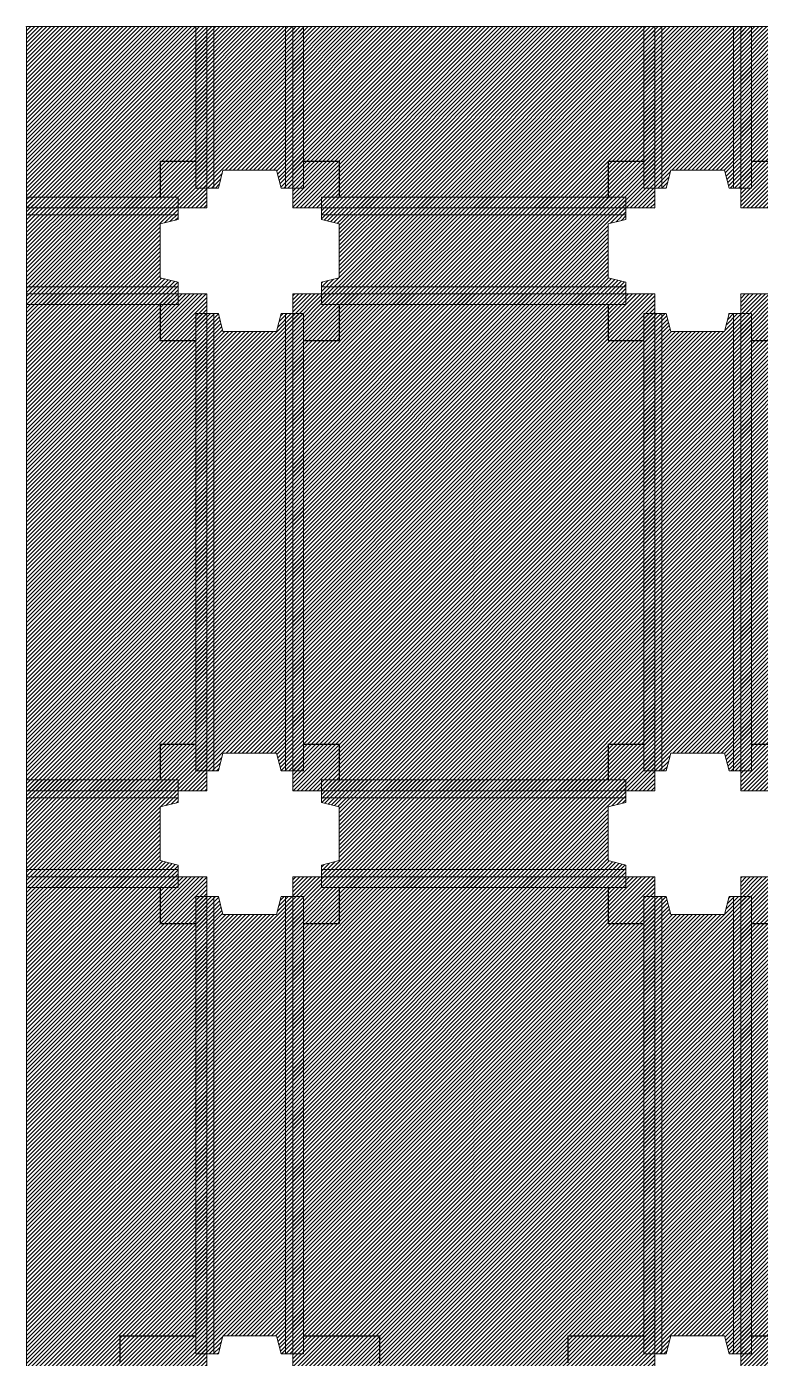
# Model space of a CAD drawing. Extents: x -2348 to 13861, y -546 to 4499.
# Drawn here: x 3761 to 4580, y 2999 to 4484 of the extents above; entities that cross this region are included whole.
import ezdxf

# ---------------------------------------------------------------- set-up
doc = ezdxf.new("R2010")
doc.units = 0
doc.header["$LTSCALE"] = 3
doc.linetypes.add('DASHED', pattern=[19.05, 12.7, -6.35])
for name, color, linetype in [('預鑄梁', 7, 'CONTINUOUS'), ('預鑄梁_HATCH', 253, 'CONTINUOUS'), ('預鑄梁_外緣', 7, 'DASHED'), ('預鑄版', 7, 'CONTINUOUS'), ('預鑄版_HATCH', 253, 'CONTINUOUS')]:
    doc.layers.add(name, color=color, linetype=linetype)

msp = doc.modelspace()

# ---------------------------------------------------------------- hatches: boundary and pattern name
at = {"layer": '預鑄梁_HATCH', "linetype": 'Continuous'}
h = msp.add_hatch(dxfattribs=at)
h.set_pattern_fill('ANSI31', color=256, style=0)
h.paths.add_polyline_path([(3949.817, 4303.783), (3961.817, 4303.783), (3969.817, 4303.783), (3974.817, 4303.783), (3979.817, 4323.783), (4039.817, 4323.783), (4044.817, 4303.783), (4049.817, 4303.783), (4057.817, 4303.783), (4069.817, 4303.783), (4069.817, 4303.783), (4069.817, 4483.783), (4069.817, 4483.783), (3949.817, 4483.783), (3949.817, 4483.783)], flags=17)
h = msp.add_hatch(dxfattribs=at)
h.set_pattern_fill('ANSI31', color=256, style=0)
h.paths.add_polyline_path([(4449.817, 4303.783), (4461.817, 4303.783), (4469.817, 4303.783), (4474.817, 4303.783), (4479.817, 4323.783), (4539.817, 4323.783), (4544.817, 4303.783), (4549.817, 4303.783), (4557.817, 4303.783), (4569.817, 4303.783), (4569.817, 4303.783), (4569.817, 4483.783), (4569.817, 4483.783), (4449.817, 4483.783), (4449.817, 4483.783)], flags=17)
h = msp.add_hatch(dxfattribs=at)
h.set_pattern_fill('ANSI31', color=256, style=0)
h.paths.add_polyline_path([(3760.817, 4173.783), (3929.817, 4173.783), (3929.817, 4173.783), (3929.817, 4185.783), (3929.817, 4193.783), (3929.817, 4198.783), (3909.817, 4203.783), (3909.817, 4263.783), (3929.817, 4268.783), (3929.817, 4273.783), (3929.817, 4281.783), (3929.817, 4293.783), (3929.817, 4293.783), (3760.817, 4293.783), (3760.817, 4293.783)], flags=17)
h = msp.add_hatch(dxfattribs=at)
h.set_pattern_fill('ANSI31', color=256, style=0)
h.paths.add_polyline_path([(4089.817, 4173.783), (4429.817, 4173.783), (4429.817, 4173.783), (4429.817, 4185.783), (4429.817, 4193.783), (4429.817, 4198.783), (4409.817, 4203.783), (4409.817, 4263.783), (4429.817, 4268.783), (4429.817, 4273.783), (4429.817, 4281.783), (4429.817, 4293.783), (4429.817, 4293.783), (4089.817, 4293.783), (4089.817, 4293.783), (4089.817, 4281.783), (4089.817, 4273.783), (4089.817, 4268.783), (4109.817, 4263.783), (4109.817, 4203.783), (4089.817, 4198.783), (4089.817, 4193.783), (4089.817, 4185.783)], flags=17)
h = msp.add_hatch(dxfattribs=at)
h.set_pattern_fill('ANSI31', color=256, style=0)
h.paths.add_polyline_path([(3949.817, 3653.783), (3961.817, 3653.783), (3969.817, 3653.783), (3974.817, 3653.783), (3979.817, 3673.783), (4039.817, 3673.783), (4044.817, 3653.783), (4049.817, 3653.783), (4057.817, 3653.783), (4069.817, 3653.783), (4069.817, 3653.783), (4069.817, 4163.783), (4069.817, 4163.783), (4057.817, 4163.783), (4049.817, 4163.783), (4044.817, 4163.783), (4039.817, 4143.783), (3979.817, 4143.783), (3974.817, 4163.783), (3969.817, 4163.783), (3961.817, 4163.783), (3949.817, 4163.783), (3949.817, 4163.783)], flags=17)
h = msp.add_hatch(dxfattribs=at)
h.set_pattern_fill('ANSI31', color=256, style=0)
h.paths.add_polyline_path([(4449.817, 3653.783), (4461.817, 3653.783), (4469.817, 3653.783), (4474.817, 3653.783), (4479.817, 3673.783), (4539.817, 3673.783), (4544.817, 3653.783), (4549.817, 3653.783), (4557.817, 3653.783), (4569.817, 3653.783), (4569.817, 3653.783), (4569.817, 4163.783), (4569.817, 4163.783), (4557.817, 4163.783), (4549.817, 4163.783), (4544.817, 4163.783), (4539.817, 4143.783), (4479.817, 4143.783), (4474.817, 4163.783), (4469.817, 4163.783), (4461.817, 4163.783), (4449.817, 4163.783), (4449.817, 4163.783)], flags=17)
h = msp.add_hatch(dxfattribs=at)
h.set_pattern_fill('ANSI31', color=256, style=0)
h.paths.add_polyline_path([(3760.817, 3523.783), (3929.817, 3523.783), (3929.817, 3523.783), (3929.817, 3535.783), (3929.817, 3543.783), (3929.817, 3548.783), (3909.817, 3553.783), (3909.817, 3613.783), (3929.817, 3618.783), (3929.817, 3623.783), (3929.817, 3631.783), (3929.817, 3643.783), (3929.817, 3643.783), (3760.817, 3643.783), (3760.817, 3643.783)], flags=17)
h = msp.add_hatch(dxfattribs=at)
h.set_pattern_fill('ANSI31', color=256, style=0)
h.paths.add_polyline_path([(4089.817, 3523.783), (4429.817, 3523.783), (4429.817, 3523.783), (4429.817, 3535.783), (4429.817, 3543.783), (4429.817, 3548.783), (4409.817, 3553.783), (4409.817, 3613.783), (4429.817, 3618.783), (4429.817, 3623.783), (4429.817, 3631.783), (4429.817, 3643.783), (4429.817, 3643.783), (4089.817, 3643.783), (4089.817, 3643.783), (4089.817, 3631.783), (4089.817, 3623.783), (4089.817, 3618.783), (4109.817, 3613.783), (4109.817, 3553.783), (4089.817, 3548.783), (4089.817, 3543.783), (4089.817, 3535.783)], flags=17)
h = msp.add_hatch(dxfattribs=at)
h.set_pattern_fill('ANSI31', color=256, style=0)
h.paths.add_polyline_path([(3949.817, 3003.783), (3961.817, 3003.783), (3969.817, 3003.783), (3974.817, 3003.783), (3979.817, 3023.783), (4039.817, 3023.783), (4044.817, 3003.783), (4049.817, 3003.783), (4057.817, 3003.783), (4069.817, 3003.783), (4069.817, 3003.783), (4069.817, 3513.783), (4069.817, 3513.783), (4057.817, 3513.783), (4049.817, 3513.783), (4044.817, 3513.783), (4039.817, 3493.783), (3979.817, 3493.783), (3974.817, 3513.783), (3969.817, 3513.783), (3961.817, 3513.783), (3949.817, 3513.783), (3949.817, 3513.783)], flags=17)
h = msp.add_hatch(dxfattribs=at)
h.set_pattern_fill('ANSI31', color=256, style=0)
h.paths.add_polyline_path([(4449.817, 3003.783), (4461.817, 3003.783), (4469.817, 3003.783), (4474.817, 3003.783), (4479.817, 3023.783), (4539.817, 3023.783), (4544.817, 3003.783), (4549.817, 3003.783), (4557.817, 3003.783), (4569.817, 3003.783), (4569.817, 3003.783), (4569.817, 3513.783), (4569.817, 3513.783), (4557.817, 3513.783), (4549.817, 3513.783), (4544.817, 3513.783), (4539.817, 3493.783), (4479.817, 3493.783), (4474.817, 3513.783), (4469.817, 3513.783), (4461.817, 3513.783), (4449.817, 3513.783), (4449.817, 3513.783)], flags=17)
at = {"layer": '預鑄版_HATCH', "linetype": 'Continuous'}
h = msp.add_hatch(dxfattribs=at)
h.set_pattern_fill('ANSI31', color=256, style=0)
h.paths.add_polyline_path([(3760.817, 4281.783), (3961.817, 4281.783), (3961.817, 4483.783), (3760.817, 4483.783)], flags=17)
h = msp.add_hatch(dxfattribs=at)
h.set_pattern_fill('ANSI31', color=256, style=0)
h.paths.add_polyline_path([(4057.817, 4281.783), (4461.817, 4281.783), (4461.817, 4483.783), (4057.817, 4483.783)], flags=17)
h = msp.add_hatch(dxfattribs=at)
h.set_pattern_fill('ANSI31', color=256, style=0)
h.paths.add_polyline_path([(4557.817, 4281.783), (4961.817, 4281.783), (4961.817, 4483.783), (4557.817, 4483.783)], flags=17)
h = msp.add_hatch(dxfattribs=at)
h.set_pattern_fill('ANSI31', color=256, style=0)
h.paths.add_polyline_path([(3760.817, 3631.783), (3961.817, 3631.783), (3961.817, 4185.783), (3760.817, 4185.783)], flags=17)
h = msp.add_hatch(dxfattribs=at)
h.set_pattern_fill('ANSI31', color=256, style=0)
h.paths.add_polyline_path([(4057.817, 3631.783), (4461.817, 3631.783), (4461.817, 4185.783), (4057.817, 4185.783)], flags=17)
h = msp.add_hatch(dxfattribs=at)
h.set_pattern_fill('ANSI31', color=256, style=0)
h.paths.add_polyline_path([(4557.817, 3631.783), (4961.817, 3631.783), (4961.817, 4185.783), (4557.817, 4185.783)], flags=17)
h = msp.add_hatch(dxfattribs=at)
h.set_pattern_fill('ANSI31', color=256, style=0)
h.paths.add_polyline_path([(3760.817, 2981.783), (3961.817, 2981.783), (3961.817, 3535.783), (3760.817, 3535.783)], flags=17)
h = msp.add_hatch(dxfattribs=at)
h.set_pattern_fill('ANSI31', color=256, style=0)
h.paths.add_polyline_path([(4057.817, 2981.783), (4461.817, 2981.783), (4461.817, 3535.783), (4057.817, 3535.783)], flags=17)
h = msp.add_hatch(dxfattribs=at)
h.set_pattern_fill('ANSI31', color=256, style=0)
h.paths.add_polyline_path([(4557.817, 2981.783), (4961.817, 2981.783), (4961.817, 3535.783), (4557.817, 3535.783)], flags=17)

# ---------------------------------------------------------------- linework, layer by layer
at = {"layer": '預鑄梁', "lineweight": 5}
for p, q in [((3961.817, 4483.783, 135), (3949.817, 4483.783, 135)), ((3949.817, 4483.783, 135), (3949.817, 4323.783, 135)), ((3969.817, 4483.783, 119), (3961.817, 4483.783, 135)), ((3961.817, 4483.783, 135), (3961.817, 4323.783, 135)), ((3961.817, 4323.783, 135), (3961.817, 4483.783, 135)), ((3969.817, 4323.783, 119), (3969.817, 4483.783, 119)), ((4049.817, 4483.783, 119), (3969.817, 4483.783, 119)), ((3969.817, 4483.783, 119), (3969.817, 4323.783, 119)), ((4057.817, 4483.783, 135), (4049.817, 4483.783, 119)), ((4049.817, 4483.783, 119), (4049.817, 4323.783, 119)), ((4049.817, 4323.783, 119), (4049.817, 4483.783, 119)), ((4069.817, 4483.783, 135), (4057.817, 4483.783, 135)), ((4057.817, 4483.783, 135), (4057.817, 4323.783, 135)), ((4057.817, 4323.783, 135), (4057.817, 4483.783, 135)), ((4069.817, 4323.783, 135), (4069.817, 4483.783, 135)), ((4461.817, 4483.783, 135), (4449.817, 4483.783, 135)), ((4449.817, 4483.783, 135), (4449.817, 4323.783, 135)), ((4469.817, 4483.783, 119), (4461.817, 4483.783, 135)), ((4461.817, 4483.783, 135), (4461.817, 4323.783, 135)), ((4461.817, 4323.783, 135), (4461.817, 4483.783, 135)), ((4469.817, 4323.783, 119), (4469.817, 4483.783, 119)), ((4549.817, 4483.783, 119), (4469.817, 4483.783, 119)), ((4469.817, 4483.783, 119), (4469.817, 4323.783, 119)), ((4557.817, 4483.783, 135), (4549.817, 4483.783, 119)), ((4549.817, 4483.783, 119), (4549.817, 4323.783, 119)), ((4549.817, 4323.783, 119), (4549.817, 4483.783, 119)), ((4569.817, 4483.783, 135), (4557.817, 4483.783, 135)), ((4557.817, 4483.783, 135), (4557.817, 4323.783, 135)), ((4557.817, 4323.783, 135), (4557.817, 4483.783, 135)), ((4569.817, 4323.783, 135), (4569.817, 4483.783, 135)), ((3949.817, 4323.783, 135), (3949.817, 4303.783, 135)), ((3961.817, 4323.783, 135), (3961.817, 4303.783, 135)), ((3961.817, 4303.783, 135), (3961.817, 4323.783, 135)), ((3969.817, 4323.783, 119), (3969.817, 4303.783, 119)), ((3969.817, 4303.783, 119), (3969.817, 4323.783, 119)), ((3974.817, 4303.783, 119), (3979.817, 4323.783, 119)), ((3979.817, 4323.783, 119), (4039.817, 4323.783, 119)), ((4039.817, 4323.783, 119), (4044.817, 4303.783, 119)), ((4049.817, 4303.783, 119), (4049.817, 4323.783, 119)), ((4049.817, 4323.783, 119), (4049.817, 4303.783, 119)), ((4057.817, 4303.783, 135), (4057.817, 4323.783, 135)), ((4057.817, 4323.783, 135), (4057.817, 4303.783, 135)), ((4069.817, 4303.783, 135), (4069.817, 4323.783, 135)), ((4449.817, 4323.783, 135), (4449.817, 4303.783, 135)), ((4461.817, 4323.783, 135), (4461.817, 4303.783, 135)), ((4461.817, 4303.783, 135), (4461.817, 4323.783, 135)), ((4469.817, 4323.783, 119), (4469.817, 4303.783, 119)), ((4469.817, 4303.783, 119), (4469.817, 4323.783, 119)), ((4474.817, 4303.783, 119), (4479.817, 4323.783, 119)), ((4479.817, 4323.783, 119), (4539.817, 4323.783, 119)), ((4539.817, 4323.783, 119), (4544.817, 4303.783, 119)), ((4549.817, 4303.783, 119), (4549.817, 4323.783, 119)), ((4549.817, 4323.783, 119), (4549.817, 4303.783, 119)), ((4557.817, 4303.783, 135), (4557.817, 4323.783, 135)), ((4557.817, 4323.783, 135), (4557.817, 4303.783, 135)), ((4569.817, 4303.783, 135), (4569.817, 4323.783, 135)), ((3909.817, 4293.783, 135), (3760.817, 4293.783, 135)), ((3760.817, 4293.783, 135), (3760.817, 4281.783, 135)), ((3929.817, 4293.783, 135), (3909.817, 4293.783, 135)), ((3929.817, 4281.783, 135), (3929.817, 4293.783, 135)), ((3949.817, 4303.783, 135), (3961.817, 4303.783, 135)), ((3961.817, 4303.783, 135), (3969.817, 4303.783, 119)), ((3969.817, 4303.783, 119), (3974.817, 4303.783, 119)), ((4044.817, 4303.783, 119), (4049.817, 4303.783, 119)), ((4049.817, 4303.783, 119), (4057.817, 4303.783, 135)), ((4057.817, 4303.783, 135), (4069.817, 4303.783, 135)), ((4109.817, 4293.783, 135), (4089.817, 4293.783, 135)), ((4089.817, 4293.783, 135), (4089.817, 4281.783, 135)), ((4409.817, 4293.783, 135), (4109.817, 4293.783, 135)), ((4429.817, 4293.783, 135), (4409.817, 4293.783, 135)), ((4429.817, 4281.783, 135), (4429.817, 4293.783, 135)), ((4449.817, 4303.783, 135), (4461.817, 4303.783, 135)), ((4461.817, 4303.783, 135), (4469.817, 4303.783, 119)), ((4469.817, 4303.783, 119), (4474.817, 4303.783, 119)), ((4544.817, 4303.783, 119), (4549.817, 4303.783, 119)), ((4549.817, 4303.783, 119), (4557.817, 4303.783, 135)), ((4557.817, 4303.783, 135), (4569.817, 4303.783, 135)), ((3909.817, 4281.783, 135), (3760.817, 4281.783, 135)), ((3760.817, 4281.783, 135), (3760.817, 4273.783, 120)), ((3760.817, 4281.783, 135), (3909.817, 4281.783, 135)), ((3929.817, 4281.783, 135), (3909.817, 4281.783, 135)), ((3909.817, 4281.783, 135), (3929.817, 4281.783, 135)), ((3929.817, 4273.783, 120), (3929.817, 4281.783, 135)), ((4109.817, 4281.783, 135), (4089.817, 4281.783, 135)), ((4089.817, 4281.783, 135), (4089.817, 4273.783, 120)), ((4089.817, 4281.783, 135), (4109.817, 4281.783, 135)), ((4409.817, 4281.783, 135), (4109.817, 4281.783, 135)), ((4109.817, 4281.783, 135), (4409.817, 4281.783, 135)), ((4429.817, 4281.783, 135), (4409.817, 4281.783, 135)), ((4409.817, 4281.783, 135), (4429.817, 4281.783, 135)), ((4429.817, 4273.783, 120), (4429.817, 4281.783, 135)), ((3760.817, 4273.783, 120), (3909.817, 4273.783, 120)), ((3909.817, 4273.783, 120), (3760.817, 4273.783, 120)), ((3760.817, 4273.783, 120), (3760.817, 4193.783, 120)), ((3929.817, 4273.783, 120), (3909.817, 4273.783, 120)), ((3909.817, 4273.783, 120), (3929.817, 4273.783, 120)), ((3909.817, 4263.783, 120), (3929.817, 4268.783, 120)), ((3909.817, 4203.783, 120), (3909.817, 4263.783, 120)), ((3929.817, 4268.783, 120), (3929.817, 4273.783, 120)), ((4109.817, 4273.783, 120), (4089.817, 4273.783, 120)), ((4089.817, 4273.783, 120), (4089.817, 4268.783, 120)), ((4089.817, 4273.783, 120), (4109.817, 4273.783, 120)), ((4089.817, 4268.783, 120), (4109.817, 4263.783, 120)), ((4109.817, 4273.783, 120), (4409.817, 4273.783, 120)), ((4409.817, 4273.783, 120), (4109.817, 4273.783, 120)), ((4109.817, 4263.783, 120), (4109.817, 4203.783, 120)), ((4429.817, 4273.783, 120), (4409.817, 4273.783, 120)), ((4409.817, 4273.783, 120), (4429.817, 4273.783, 120)), ((4409.817, 4263.783, 120), (4429.817, 4268.783, 120)), ((4409.817, 4203.783, 120), (4409.817, 4263.783, 120)), ((4429.817, 4268.783, 120), (4429.817, 4273.783, 120)), ((3929.817, 4198.783, 120), (3909.817, 4203.783, 120)), ((4109.817, 4203.783, 120), (4089.817, 4198.783, 120)), ((4429.817, 4198.783, 120), (4409.817, 4203.783, 120)), ((3909.817, 4193.783, 120), (3760.817, 4193.783, 120)), ((3760.817, 4193.783, 120), (3760.817, 4185.783, 136)), ((3760.817, 4193.783, 120), (3909.817, 4193.783, 120)), ((3909.817, 4193.783, 120), (3929.817, 4193.783, 120)), ((3929.817, 4193.783, 120), (3909.817, 4193.783, 120)), ((3929.817, 4193.783, 120), (3929.817, 4198.783, 120)), ((3929.817, 4185.783, 136), (3929.817, 4193.783, 120)), ((4089.817, 4198.783, 120), (4089.817, 4193.783, 120)), ((4089.817, 4193.783, 120), (4109.817, 4193.783, 120)), ((4109.817, 4193.783, 120), (4089.817, 4193.783, 120)), ((4089.817, 4193.783, 120), (4089.817, 4185.783, 136)), ((4409.817, 4193.783, 120), (4109.817, 4193.783, 120)), ((4109.817, 4193.783, 120), (4409.817, 4193.783, 120)), ((4409.817, 4193.783, 120), (4429.817, 4193.783, 120)), ((4429.817, 4193.783, 120), (4409.817, 4193.783, 120)), ((4429.817, 4193.783, 120), (4429.817, 4198.783, 120)), ((4429.817, 4185.783, 136), (4429.817, 4193.783, 120)), ((3909.817, 4185.783, 136), (3760.817, 4185.783, 136)), ((3760.817, 4185.783, 136), (3760.817, 4173.783, 136)), ((3760.817, 4185.783, 136), (3909.817, 4185.783, 136)), ((3760.817, 4173.783, 136), (3909.817, 4173.783, 136)), ((3909.817, 4185.783, 136), (3929.817, 4185.783, 136)), ((3929.817, 4185.783, 136), (3909.817, 4185.783, 136)), ((3909.817, 4173.783, 136), (3929.817, 4173.783, 136)), ((3929.817, 4173.783, 136), (3929.817, 4185.783, 136)), ((4089.817, 4185.783, 136), (4109.817, 4185.783, 136)), ((4109.817, 4185.783, 136), (4089.817, 4185.783, 136)), ((4089.817, 4185.783, 136), (4089.817, 4173.783, 136)), ((4089.817, 4173.783, 136), (4109.817, 4173.783, 136)), ((4409.817, 4185.783, 136), (4109.817, 4185.783, 136)), ((4109.817, 4185.783, 136), (4409.817, 4185.783, 136)), ((4109.817, 4173.783, 136), (4409.817, 4173.783, 136)), ((4409.817, 4185.783, 136), (4429.817, 4185.783, 136)), ((4429.817, 4185.783, 136), (4409.817, 4185.783, 136)), ((4409.817, 4173.783, 136), (4429.817, 4173.783, 136)), ((4429.817, 4173.783, 136), (4429.817, 4185.783, 136)), ((3961.817, 4163.783, 136), (3949.817, 4163.783, 136)), ((3949.817, 4163.783, 136), (3949.817, 4143.783, 136)), ((3969.817, 4163.783, 120), (3961.817, 4163.783, 136)), ((3961.817, 4163.783, 136), (3961.817, 4143.783, 136)), ((3961.817, 4143.783, 136), (3961.817, 4163.783, 136)), ((3974.817, 4163.783, 120), (3969.817, 4163.783, 120)), ((3969.817, 4163.783, 120), (3969.817, 4143.783, 120)), ((3969.817, 4143.783, 120), (3969.817, 4163.783, 120)), ((3979.817, 4143.783, 120), (3974.817, 4163.783, 120)), ((4044.817, 4163.783, 120), (4039.817, 4143.783, 120)), ((4049.817, 4163.783, 120), (4044.817, 4163.783, 120)), ((4049.817, 4143.783, 120), (4049.817, 4163.783, 120)), ((4049.817, 4163.783, 120), (4049.817, 4143.783, 120)), ((4057.817, 4163.783, 136), (4049.817, 4163.783, 120)), ((4057.817, 4143.783, 136), (4057.817, 4163.783, 136)), ((4057.817, 4163.783, 136), (4057.817, 4143.783, 136)), ((4069.817, 4163.783, 136), (4057.817, 4163.783, 136)), ((4069.817, 4143.783, 136), (4069.817, 4163.783, 136)), ((4461.817, 4163.783, 136), (4449.817, 4163.783, 136)), ((4449.817, 4163.783, 136), (4449.817, 4143.783, 136)), ((4469.817, 4163.783, 120), (4461.817, 4163.783, 136)), ((4461.817, 4163.783, 136), (4461.817, 4143.783, 136)), ((4461.817, 4143.783, 136), (4461.817, 4163.783, 136)), ((4474.817, 4163.783, 120), (4469.817, 4163.783, 120)), ((4469.817, 4163.783, 120), (4469.817, 4143.783, 120)), ((4469.817, 4143.783, 120), (4469.817, 4163.783, 120)), ((4479.817, 4143.783, 120), (4474.817, 4163.783, 120)), ((4544.817, 4163.783, 120), (4539.817, 4143.783, 120)), ((4549.817, 4163.783, 120), (4544.817, 4163.783, 120)), ((4549.817, 4143.783, 120), (4549.817, 4163.783, 120)), ((4549.817, 4163.783, 120), (4549.817, 4143.783, 120)), ((4557.817, 4163.783, 136), (4549.817, 4163.783, 120)), ((4557.817, 4143.783, 136), (4557.817, 4163.783, 136)), ((4557.817, 4163.783, 136), (4557.817, 4143.783, 136)), ((4569.817, 4163.783, 136), (4557.817, 4163.783, 136)), ((4569.817, 4143.783, 136), (4569.817, 4163.783, 136)), ((3949.817, 4143.783, 136), (3949.817, 3673.783, 136)), ((3961.817, 4143.783, 136), (3961.817, 3673.783, 136)), ((3961.817, 3673.783, 136), (3961.817, 4143.783, 136)), ((3969.817, 3673.783, 120), (3969.817, 4143.783, 120)), ((3969.817, 4143.783, 120), (3969.817, 3673.783, 120)), ((4039.817, 4143.783, 120), (3979.817, 4143.783, 120)), ((4049.817, 4143.783, 120), (4049.817, 3673.783, 120)), ((4049.817, 3673.783, 120), (4049.817, 4143.783, 120)), ((4057.817, 4143.783, 136), (4057.817, 3673.783, 136)), ((4057.817, 3673.783, 136), (4057.817, 4143.783, 136)), ((4069.817, 3673.783, 136), (4069.817, 4143.783, 136)), ((4449.817, 4143.783, 136), (4449.817, 3673.783, 136)), ((4461.817, 4143.783, 136), (4461.817, 3673.783, 136)), ((4461.817, 3673.783, 136), (4461.817, 4143.783, 136)), ((4469.817, 3673.783, 120), (4469.817, 4143.783, 120)), ((4469.817, 4143.783, 120), (4469.817, 3673.783, 120)), ((4539.817, 4143.783, 120), (4479.817, 4143.783, 120)), ((4549.817, 4143.783, 120), (4549.817, 3673.783, 120)), ((4549.817, 3673.783, 120), (4549.817, 4143.783, 120)), ((4557.817, 4143.783, 136), (4557.817, 3673.783, 136)), ((4557.817, 3673.783, 136), (4557.817, 4143.783, 136)), ((4569.817, 3673.783, 136), (4569.817, 4143.783, 136)), ((3949.817, 3673.783, 136), (3949.817, 3653.783, 136)), ((3961.817, 3673.783, 136), (3961.817, 3653.783, 136)), ((3961.817, 3653.783, 136), (3961.817, 3673.783, 136)), ((3969.817, 3673.783, 120), (3969.817, 3653.783, 120)), ((3969.817, 3653.783, 120), (3969.817, 3673.783, 120)), ((3974.817, 3653.783, 120), (3979.817, 3673.783, 120)), ((3979.817, 3673.783, 120), (4039.817, 3673.783, 120)), ((4039.817, 3673.783, 120), (4044.817, 3653.783, 120)), ((4049.817, 3653.783, 120), (4049.817, 3673.783, 120)), ((4049.817, 3673.783, 120), (4049.817, 3653.783, 120)), ((4057.817, 3653.783, 136), (4057.817, 3673.783, 136)), ((4057.817, 3673.783, 136), (4057.817, 3653.783, 136)), ((4069.817, 3653.783, 136), (4069.817, 3673.783, 136)), ((4449.817, 3673.783, 136), (4449.817, 3653.783, 136)), ((4461.817, 3673.783, 136), (4461.817, 3653.783, 136)), ((4461.817, 3653.783, 136), (4461.817, 3673.783, 136)), ((4469.817, 3673.783, 120), (4469.817, 3653.783, 120)), ((4469.817, 3653.783, 120), (4469.817, 3673.783, 120)), ((4474.817, 3653.783, 120), (4479.817, 3673.783, 120)), ((4479.817, 3673.783, 120), (4539.817, 3673.783, 120)), ((4539.817, 3673.783, 120), (4544.817, 3653.783, 120)), ((4549.817, 3653.783, 120), (4549.817, 3673.783, 120)), ((4549.817, 3673.783, 120), (4549.817, 3653.783, 120)), ((4557.817, 3653.783, 136), (4557.817, 3673.783, 136)), ((4557.817, 3673.783, 136), (4557.817, 3653.783, 136)), ((4569.817, 3653.783, 136), (4569.817, 3673.783, 136)), ((3949.817, 3653.783, 136), (3961.817, 3653.783, 136)), ((3961.817, 3653.783, 136), (3969.817, 3653.783, 120)), ((3969.817, 3653.783, 120), (3974.817, 3653.783, 120)), ((4044.817, 3653.783, 120), (4049.817, 3653.783, 120)), ((4049.817, 3653.783, 120), (4057.817, 3653.783, 136)), ((4057.817, 3653.783, 136), (4069.817, 3653.783, 136)), ((4449.817, 3653.783, 136), (4461.817, 3653.783, 136)), ((4461.817, 3653.783, 136), (4469.817, 3653.783, 120)), ((4469.817, 3653.783, 120), (4474.817, 3653.783, 120)), ((4544.817, 3653.783, 120), (4549.817, 3653.783, 120)), ((4549.817, 3653.783, 120), (4557.817, 3653.783, 136)), ((4557.817, 3653.783, 136), (4569.817, 3653.783, 136)), ((3909.817, 3643.783, 136), (3760.817, 3643.783, 136)), ((3760.817, 3643.783, 136), (3760.817, 3631.783, 136)), ((3929.817, 3643.783, 136), (3909.817, 3643.783, 136)), ((3929.817, 3631.783, 136), (3929.817, 3643.783, 136)), ((4109.817, 3643.783, 136), (4089.817, 3643.783, 136)), ((4089.817, 3643.783, 136), (4089.817, 3631.783, 136)), ((4409.817, 3643.783, 136), (4109.817, 3643.783, 136)), ((4429.817, 3643.783, 136), (4409.817, 3643.783, 136)), ((4429.817, 3631.783, 136), (4429.817, 3643.783, 136)), ((3909.817, 3631.783, 136), (3760.817, 3631.783, 136)), ((3760.817, 3631.783, 136), (3760.817, 3623.783, 124)), ((3760.817, 3631.783, 136), (3909.817, 3631.783, 136)), ((3760.817, 3623.783, 124), (3909.817, 3623.783, 124)), ((3909.817, 3623.783, 124), (3760.817, 3623.783, 124)), ((3760.817, 3623.783, 124), (3760.817, 3543.783, 124)), ((3929.817, 3631.783, 136), (3909.817, 3631.783, 136)), ((3909.817, 3631.783, 136), (3929.817, 3631.783, 136)), ((3929.817, 3623.783, 124), (3909.817, 3623.783, 124)), ((3909.817, 3623.783, 124), (3929.817, 3623.783, 124)), ((3929.817, 3623.783, 124), (3929.817, 3631.783, 136)), ((3929.817, 3618.783, 124), (3929.817, 3623.783, 124)), ((4109.817, 3631.783, 136), (4089.817, 3631.783, 136)), ((4089.817, 3631.783, 136), (4089.817, 3623.783, 124)), ((4089.817, 3631.783, 136), (4109.817, 3631.783, 136)), ((4109.817, 3623.783, 124), (4089.817, 3623.783, 124)), ((4089.817, 3623.783, 124), (4089.817, 3618.783, 124)), ((4089.817, 3623.783, 124), (4109.817, 3623.783, 124)), ((4409.817, 3631.783, 136), (4109.817, 3631.783, 136)), ((4109.817, 3631.783, 136), (4409.817, 3631.783, 136)), ((4109.817, 3623.783, 124), (4409.817, 3623.783, 124)), ((4409.817, 3623.783, 124), (4109.817, 3623.783, 124)), ((4429.817, 3631.783, 136), (4409.817, 3631.783, 136)), ((4409.817, 3631.783, 136), (4429.817, 3631.783, 136)), ((4429.817, 3623.783, 124), (4409.817, 3623.783, 124)), ((4409.817, 3623.783, 124), (4429.817, 3623.783, 124)), ((4429.817, 3623.783, 124), (4429.817, 3631.783, 136)), ((4429.817, 3618.783, 124), (4429.817, 3623.783, 124)), ((3909.817, 3613.783, 124), (3929.817, 3618.783, 124)), ((3909.817, 3553.783, 124), (3909.817, 3613.783, 124)), ((4089.817, 3618.783, 124), (4109.817, 3613.783, 124)), ((4109.817, 3613.783, 124), (4109.817, 3553.783, 124)), ((4409.817, 3613.783, 124), (4429.817, 3618.783, 124)), ((4409.817, 3553.783, 124), (4409.817, 3613.783, 124)), ((3929.817, 3548.783, 124), (3909.817, 3553.783, 124)), ((4109.817, 3553.783, 124), (4089.817, 3548.783, 124)), ((4429.817, 3548.783, 124), (4409.817, 3553.783, 124)), ((3909.817, 3543.783, 124), (3760.817, 3543.783, 124)), ((3760.817, 3543.783, 124), (3760.817, 3535.783, 140)), ((3760.817, 3543.783, 124), (3909.817, 3543.783, 124)), ((3909.817, 3535.783, 140), (3760.817, 3535.783, 140)), ((3760.817, 3535.783, 140), (3760.817, 3523.783, 140)), ((3760.817, 3535.783, 140), (3909.817, 3535.783, 140)), ((3909.817, 3543.783, 124), (3929.817, 3543.783, 124)), ((3929.817, 3543.783, 124), (3909.817, 3543.783, 124)), ((3909.817, 3535.783, 140), (3929.817, 3535.783, 140)), ((3929.817, 3535.783, 140), (3909.817, 3535.783, 140)), ((3929.817, 3543.783, 124), (3929.817, 3548.783, 124)), ((3929.817, 3535.783, 140), (3929.817, 3543.783, 124)), ((3929.817, 3523.783, 140), (3929.817, 3535.783, 140)), ((4089.817, 3548.783, 124), (4089.817, 3543.783, 124)), ((4089.817, 3543.783, 124), (4109.817, 3543.783, 124)), ((4109.817, 3543.783, 124), (4089.817, 3543.783, 124)), ((4089.817, 3543.783, 124), (4089.817, 3535.783, 140)), ((4089.817, 3535.783, 140), (4109.817, 3535.783, 140)), ((4109.817, 3535.783, 140), (4089.817, 3535.783, 140)), ((4089.817, 3535.783, 140), (4089.817, 3523.783, 140)), ((4409.817, 3543.783, 124), (4109.817, 3543.783, 124)), ((4109.817, 3543.783, 124), (4409.817, 3543.783, 124)), ((4409.817, 3535.783, 140), (4109.817, 3535.783, 140)), ((4109.817, 3535.783, 140), (4409.817, 3535.783, 140)), ((4409.817, 3543.783, 124), (4429.817, 3543.783, 124)), ((4429.817, 3543.783, 124), (4409.817, 3543.783, 124)), ((4409.817, 3535.783, 140), (4429.817, 3535.783, 140)), ((4429.817, 3535.783, 140), (4409.817, 3535.783, 140)), ((4429.817, 3543.783, 124), (4429.817, 3548.783, 124)), ((4429.817, 3535.783, 140), (4429.817, 3543.783, 124)), ((4429.817, 3523.783, 140), (4429.817, 3535.783, 140)), ((3760.817, 3523.783, 140), (3909.817, 3523.783, 140)), ((3909.817, 3523.783, 140), (3929.817, 3523.783, 140)), ((4089.817, 3523.783, 140), (4109.817, 3523.783, 140)), ((4109.817, 3523.783, 140), (4409.817, 3523.783, 140)), ((4409.817, 3523.783, 140), (4429.817, 3523.783, 140)), ((3961.817, 3513.783, 140), (3949.817, 3513.783, 140)), ((3949.817, 3513.783, 140), (3949.817, 3493.783, 140)), ((3969.817, 3513.783, 124), (3961.817, 3513.783, 140)), ((3961.817, 3513.783, 140), (3961.817, 3493.783, 140)), ((3961.817, 3493.783, 140), (3961.817, 3513.783, 140)), ((3974.817, 3513.783, 124), (3969.817, 3513.783, 124)), ((3969.817, 3513.783, 124), (3969.817, 3493.783, 124)), ((3969.817, 3493.783, 124), (3969.817, 3513.783, 124)), ((3979.817, 3493.783, 124), (3974.817, 3513.783, 124)), ((4044.817, 3513.783, 124), (4039.817, 3493.783, 124)), ((4049.817, 3513.783, 124), (4044.817, 3513.783, 124)), ((4049.817, 3493.783, 124), (4049.817, 3513.783, 124)), ((4049.817, 3513.783, 124), (4049.817, 3493.783, 124)), ((4057.817, 3513.783, 140), (4049.817, 3513.783, 124)), ((4057.817, 3493.783, 140), (4057.817, 3513.783, 140)), ((4057.817, 3513.783, 140), (4057.817, 3493.783, 140)), ((4069.817, 3513.783, 140), (4057.817, 3513.783, 140)), ((4069.817, 3493.783, 140), (4069.817, 3513.783, 140)), ((4461.817, 3513.783, 140), (4449.817, 3513.783, 140)), ((4449.817, 3513.783, 140), (4449.817, 3493.783, 140)), ((4469.817, 3513.783, 124), (4461.817, 3513.783, 140)), ((4461.817, 3513.783, 140), (4461.817, 3493.783, 140)), ((4461.817, 3493.783, 140), (4461.817, 3513.783, 140)), ((4474.817, 3513.783, 124), (4469.817, 3513.783, 124)), ((4469.817, 3513.783, 124), (4469.817, 3493.783, 124)), ((4469.817, 3493.783, 124), (4469.817, 3513.783, 124)), ((4479.817, 3493.783, 124), (4474.817, 3513.783, 124)), ((4544.817, 3513.783, 124), (4539.817, 3493.783, 124)), ((4549.817, 3513.783, 124), (4544.817, 3513.783, 124)), ((4549.817, 3493.783, 124), (4549.817, 3513.783, 124)), ((4549.817, 3513.783, 124), (4549.817, 3493.783, 124)), ((4557.817, 3513.783, 140), (4549.817, 3513.783, 124)), ((4557.817, 3493.783, 140), (4557.817, 3513.783, 140)), ((4557.817, 3513.783, 140), (4557.817, 3493.783, 140)), ((4569.817, 3513.783, 140), (4557.817, 3513.783, 140)), ((4569.817, 3493.783, 140), (4569.817, 3513.783, 140)), ((3949.817, 3493.783, 140), (3949.817, 3023.783, 140)), ((3961.817, 3493.783, 140), (3961.817, 3023.783, 140)), ((3961.817, 3023.783, 140), (3961.817, 3493.783, 140)), ((3969.817, 3023.783, 124), (3969.817, 3493.783, 124)), ((3969.817, 3493.783, 124), (3969.817, 3023.783, 124)), ((4039.817, 3493.783, 124), (3979.817, 3493.783, 124)), ((4049.817, 3493.783, 124), (4049.817, 3023.783, 124)), ((4049.817, 3023.783, 124), (4049.817, 3493.783, 124)), ((4057.817, 3493.783, 140), (4057.817, 3023.783, 140)), ((4057.817, 3023.783, 140), (4057.817, 3493.783, 140)), ((4069.817, 3023.783, 140), (4069.817, 3493.783, 140)), ((4449.817, 3493.783, 140), (4449.817, 3023.783, 140)), ((4461.817, 3493.783, 140), (4461.817, 3023.783, 140)), ((4461.817, 3023.783, 140), (4461.817, 3493.783, 140)), ((4469.817, 3023.783, 124), (4469.817, 3493.783, 124)), ((4469.817, 3493.783, 124), (4469.817, 3023.783, 124)), ((4539.817, 3493.783, 124), (4479.817, 3493.783, 124)), ((4549.817, 3493.783, 124), (4549.817, 3023.783, 124)), ((4549.817, 3023.783, 124), (4549.817, 3493.783, 124)), ((4557.817, 3493.783, 140), (4557.817, 3023.783, 140)), ((4557.817, 3023.783, 140), (4557.817, 3493.783, 140)), ((4569.817, 3023.783, 140), (4569.817, 3493.783, 140)), ((3949.817, 3023.783, 140), (3949.817, 3003.783, 140)), ((3961.817, 3023.783, 140), (3961.817, 3003.783, 140)), ((3961.817, 3003.783, 140), (3961.817, 3023.783, 140)), ((3969.817, 3023.783, 124), (3969.817, 3003.783, 124)), ((3969.817, 3003.783, 124), (3969.817, 3023.783, 124)), ((3974.817, 3003.783, 124), (3979.817, 3023.783, 124)), ((3979.817, 3023.783, 124), (4039.817, 3023.783, 124)), ((4039.817, 3023.783, 124), (4044.817, 3003.783, 124)), ((4049.817, 3003.783, 124), (4049.817, 3023.783, 124)), ((4049.817, 3023.783, 124), (4049.817, 3003.783, 124)), ((4057.817, 3003.783, 140), (4057.817, 3023.783, 140)), ((4057.817, 3023.783, 140), (4057.817, 3003.783, 140)), ((4069.817, 3003.783, 140), (4069.817, 3023.783, 140)), ((4449.817, 3023.783, 140), (4449.817, 3003.783, 140)), ((4461.817, 3023.783, 140), (4461.817, 3003.783, 140)), ((4461.817, 3003.783, 140), (4461.817, 3023.783, 140)), ((4469.817, 3023.783, 124), (4469.817, 3003.783, 124)), ((4469.817, 3003.783, 124), (4469.817, 3023.783, 124)), ((4474.817, 3003.783, 124), (4479.817, 3023.783, 124)), ((4479.817, 3023.783, 124), (4539.817, 3023.783, 124)), ((4539.817, 3023.783, 124), (4544.817, 3003.783, 124)), ((4549.817, 3003.783, 124), (4549.817, 3023.783, 124)), ((4549.817, 3023.783, 124), (4549.817, 3003.783, 124)), ((4557.817, 3003.783, 140), (4557.817, 3023.783, 140)), ((4557.817, 3023.783, 140), (4557.817, 3003.783, 140)), ((4569.817, 3003.783, 140), (4569.817, 3023.783, 140)), ((3949.817, 3003.783, 140), (3961.817, 3003.783, 140)), ((3961.817, 3003.783, 140), (3969.817, 3003.783, 124)), ((3969.817, 3003.783, 124), (3974.817, 3003.783, 124)), ((4044.817, 3003.783, 124), (4049.817, 3003.783, 124)), ((4049.817, 3003.783, 124), (4057.817, 3003.783, 140)), ((4057.817, 3003.783, 140), (4069.817, 3003.783, 140)), ((4449.817, 3003.783, 140), (4461.817, 3003.783, 140)), ((4461.817, 3003.783, 140), (4469.817, 3003.783, 124)), ((4469.817, 3003.783, 124), (4474.817, 3003.783, 124)), ((4544.817, 3003.783, 124), (4549.817, 3003.783, 124)), ((4549.817, 3003.783, 124), (4557.817, 3003.783, 140)), ((4557.817, 3003.783, 140), (4569.817, 3003.783, 140))]:
    msp.add_line(p, q, dxfattribs=at)
at = {"layer": '預鑄梁', "color": 1, "linetype": 'Continuous'}
for points in [[(3909.817, 4333.783), (3909.817, 4293.783)], [(3909.817, 4333.783), (3949.817, 4333.783)], [(4069.817, 4333.783), (4109.817, 4333.783)], [(4109.817, 4333.783), (4109.817, 4293.783)], [(4409.817, 4333.783), (4409.817, 4293.783)], [(4409.817, 4333.783), (4449.817, 4333.783)], [(4569.817, 4333.783), (4609.817, 4333.783)], [(3909.817, 4173.783), (3909.817, 4133.783)], [(4109.817, 4173.783), (4109.817, 4133.783)], [(4409.817, 4173.783), (4409.817, 4133.783)], [(3909.817, 4133.783), (3949.817, 4133.783)], [(4069.817, 4133.783), (4109.817, 4133.783)], [(4409.817, 4133.783), (4449.817, 4133.783)], [(4569.817, 4133.783), (4609.817, 4133.783)], [(3909.817, 3683.783), (3909.817, 3643.783)], [(3909.817, 3683.783), (3949.817, 3683.783)], [(4069.817, 3683.783), (4109.817, 3683.783)], [(4109.817, 3683.783), (4109.817, 3643.783)], [(4409.817, 3683.783), (4409.817, 3643.783)], [(4409.817, 3683.783), (4449.817, 3683.783)], [(4569.817, 3683.783), (4609.817, 3683.783)], [(3909.817, 3523.783), (3909.817, 3483.783)], [(4109.817, 3523.783), (4109.817, 3483.783)], [(4409.817, 3523.783), (4409.817, 3483.783)], [(3909.817, 3483.783), (3949.817, 3483.783)], [(4069.817, 3483.783), (4109.817, 3483.783)], [(4409.817, 3483.783), (4449.817, 3483.783)], [(4569.817, 3483.783), (4609.817, 3483.783)], [(3864.817, 3023.783), (3864.817, 2993.783)], [(3864.817, 3023.783), (3949.817, 3023.783)], [(4069.817, 3023.783), (4154.817, 3023.783)], [(4154.817, 3023.783), (4154.817, 2993.783)], [(4364.817, 3023.783), (4364.817, 2993.783)], [(4364.817, 3023.783), (4449.817, 3023.783)], [(4569.817, 3023.783), (4654.817, 3023.783)]]:
    msp.add_lwpolyline(points, dxfattribs=at)
at = {"layer": '預鑄梁_外緣', "lineweight": 5}
for p, q in [((3961.817, 4483.783, 135), (3949.817, 4483.783, 135)), ((3949.817, 4483.783, 135), (3949.817, 4323.783, 135)), ((3969.817, 4483.783, 119), (3961.817, 4483.783, 135)), ((4049.817, 4483.783, 119), (3969.817, 4483.783, 119)), ((4057.817, 4483.783, 135), (4049.817, 4483.783, 119)), ((4069.817, 4483.783, 135), (4057.817, 4483.783, 135)), ((4069.817, 4323.783, 135), (4069.817, 4483.783, 135)), ((4461.817, 4483.783, 135), (4449.817, 4483.783, 135)), ((4449.817, 4483.783, 135), (4449.817, 4323.783, 135)), ((4469.817, 4483.783, 119), (4461.817, 4483.783, 135)), ((4549.817, 4483.783, 119), (4469.817, 4483.783, 119)), ((4557.817, 4483.783, 135), (4549.817, 4483.783, 119)), ((4569.817, 4483.783, 135), (4557.817, 4483.783, 135)), ((4569.817, 4323.783, 135), (4569.817, 4483.783, 135)), ((3949.817, 4323.783, 135), (3949.817, 4303.783, 135)), ((3974.817, 4303.783, 119), (3979.817, 4323.783, 119)), ((3979.817, 4323.783, 119), (4039.817, 4323.783, 119)), ((4039.817, 4323.783, 119), (4044.817, 4303.783, 119)), ((4069.817, 4303.783, 135), (4069.817, 4323.783, 135)), ((4449.817, 4323.783, 135), (4449.817, 4303.783, 135)), ((4474.817, 4303.783, 119), (4479.817, 4323.783, 119)), ((4479.817, 4323.783, 119), (4539.817, 4323.783, 119)), ((4539.817, 4323.783, 119), (4544.817, 4303.783, 119)), ((4569.817, 4303.783, 135), (4569.817, 4323.783, 135)), ((3909.817, 4293.783, 135), (3760.817, 4293.783, 135)), ((3760.817, 4293.783, 135), (3760.817, 4281.783, 135)), ((3929.817, 4293.783, 135), (3909.817, 4293.783, 135)), ((3929.817, 4281.783, 135), (3929.817, 4293.783, 135)), ((3949.817, 4303.783, 135), (3961.817, 4303.783, 135)), ((3961.817, 4303.783, 135), (3969.817, 4303.783, 119)), ((3969.817, 4303.783, 119), (3974.817, 4303.783, 119)), ((4044.817, 4303.783, 119), (4049.817, 4303.783, 119)), ((4049.817, 4303.783, 119), (4057.817, 4303.783, 135)), ((4057.817, 4303.783, 135), (4069.817, 4303.783, 135)), ((4109.817, 4293.783, 135), (4089.817, 4293.783, 135)), ((4089.817, 4293.783, 135), (4089.817, 4281.783, 135)), ((4409.817, 4293.783, 135), (4109.817, 4293.783, 135)), ((4429.817, 4293.783, 135), (4409.817, 4293.783, 135)), ((4429.817, 4281.783, 135), (4429.817, 4293.783, 135)), ((4449.817, 4303.783, 135), (4461.817, 4303.783, 135)), ((4461.817, 4303.783, 135), (4469.817, 4303.783, 119)), ((4469.817, 4303.783, 119), (4474.817, 4303.783, 119)), ((4544.817, 4303.783, 119), (4549.817, 4303.783, 119)), ((4549.817, 4303.783, 119), (4557.817, 4303.783, 135)), ((4557.817, 4303.783, 135), (4569.817, 4303.783, 135)), ((3760.817, 4281.783, 135), (3760.817, 4273.783, 120)), ((3929.817, 4273.783, 120), (3929.817, 4281.783, 135)), ((4089.817, 4281.783, 135), (4089.817, 4273.783, 120)), ((4429.817, 4273.783, 120), (4429.817, 4281.783, 135)), ((3760.817, 4273.783, 120), (3760.817, 4193.783, 120)), ((3909.817, 4263.783, 120), (3929.817, 4268.783, 120)), ((3909.817, 4203.783, 120), (3909.817, 4263.783, 120)), ((3929.817, 4268.783, 120), (3929.817, 4273.783, 120)), ((4089.817, 4273.783, 120), (4089.817, 4268.783, 120)), ((4089.817, 4268.783, 120), (4109.817, 4263.783, 120)), ((4109.817, 4263.783, 120), (4109.817, 4203.783, 120)), ((4409.817, 4263.783, 120), (4429.817, 4268.783, 120)), ((4409.817, 4203.783, 120), (4409.817, 4263.783, 120)), ((4429.817, 4268.783, 120), (4429.817, 4273.783, 120)), ((3929.817, 4198.783, 120), (3909.817, 4203.783, 120)), ((4109.817, 4203.783, 120), (4089.817, 4198.783, 120)), ((4429.817, 4198.783, 120), (4409.817, 4203.783, 120)), ((3760.817, 4193.783, 120), (3760.817, 4185.783, 136)), ((3929.817, 4193.783, 120), (3929.817, 4198.783, 120)), ((3929.817, 4185.783, 136), (3929.817, 4193.783, 120)), ((4089.817, 4198.783, 120), (4089.817, 4193.783, 120)), ((4089.817, 4193.783, 120), (4089.817, 4185.783, 136)), ((4429.817, 4193.783, 120), (4429.817, 4198.783, 120)), ((4429.817, 4185.783, 136), (4429.817, 4193.783, 120)), ((3760.817, 4185.783, 136), (3760.817, 4173.783, 136)), ((3760.817, 4173.783, 136), (3909.817, 4173.783, 136)), ((3909.817, 4173.783, 136), (3929.817, 4173.783, 136)), ((3929.817, 4173.783, 136), (3929.817, 4185.783, 136)), ((4089.817, 4185.783, 136), (4089.817, 4173.783, 136)), ((4089.817, 4173.783, 136), (4109.817, 4173.783, 136)), ((4109.817, 4173.783, 136), (4409.817, 4173.783, 136)), ((4409.817, 4173.783, 136), (4429.817, 4173.783, 136)), ((4429.817, 4173.783, 136), (4429.817, 4185.783, 136)), ((3961.817, 4163.783, 136), (3949.817, 4163.783, 136)), ((3949.817, 4163.783, 136), (3949.817, 4143.783, 136)), ((3969.817, 4163.783, 120), (3961.817, 4163.783, 136)), ((3974.817, 4163.783, 120), (3969.817, 4163.783, 120)), ((3979.817, 4143.783, 120), (3974.817, 4163.783, 120)), ((4044.817, 4163.783, 120), (4039.817, 4143.783, 120)), ((4049.817, 4163.783, 120), (4044.817, 4163.783, 120)), ((4057.817, 4163.783, 136), (4049.817, 4163.783, 120)), ((4069.817, 4163.783, 136), (4057.817, 4163.783, 136)), ((4069.817, 4143.783, 136), (4069.817, 4163.783, 136)), ((4461.817, 4163.783, 136), (4449.817, 4163.783, 136)), ((4449.817, 4163.783, 136), (4449.817, 4143.783, 136)), ((4469.817, 4163.783, 120), (4461.817, 4163.783, 136)), ((4474.817, 4163.783, 120), (4469.817, 4163.783, 120)), ((4479.817, 4143.783, 120), (4474.817, 4163.783, 120)), ((4544.817, 4163.783, 120), (4539.817, 4143.783, 120)), ((4549.817, 4163.783, 120), (4544.817, 4163.783, 120)), ((4557.817, 4163.783, 136), (4549.817, 4163.783, 120)), ((4569.817, 4163.783, 136), (4557.817, 4163.783, 136)), ((4569.817, 4143.783, 136), (4569.817, 4163.783, 136)), ((3949.817, 4143.783, 136), (3949.817, 3673.783, 136)), ((4039.817, 4143.783, 120), (3979.817, 4143.783, 120)), ((4069.817, 3673.783, 136), (4069.817, 4143.783, 136)), ((4449.817, 4143.783, 136), (4449.817, 3673.783, 136)), ((4539.817, 4143.783, 120), (4479.817, 4143.783, 120)), ((4569.817, 3673.783, 136), (4569.817, 4143.783, 136)), ((3949.817, 3673.783, 136), (3949.817, 3653.783, 136)), ((3974.817, 3653.783, 120), (3979.817, 3673.783, 120)), ((3979.817, 3673.783, 120), (4039.817, 3673.783, 120)), ((4039.817, 3673.783, 120), (4044.817, 3653.783, 120)), ((4069.817, 3653.783, 136), (4069.817, 3673.783, 136)), ((4449.817, 3673.783, 136), (4449.817, 3653.783, 136)), ((4474.817, 3653.783, 120), (4479.817, 3673.783, 120)), ((4479.817, 3673.783, 120), (4539.817, 3673.783, 120)), ((4539.817, 3673.783, 120), (4544.817, 3653.783, 120)), ((4569.817, 3653.783, 136), (4569.817, 3673.783, 136)), ((3949.817, 3653.783, 136), (3961.817, 3653.783, 136)), ((3961.817, 3653.783, 136), (3969.817, 3653.783, 120)), ((3969.817, 3653.783, 120), (3974.817, 3653.783, 120)), ((4044.817, 3653.783, 120), (4049.817, 3653.783, 120)), ((4049.817, 3653.783, 120), (4057.817, 3653.783, 136)), ((4057.817, 3653.783, 136), (4069.817, 3653.783, 136)), ((4449.817, 3653.783, 136), (4461.817, 3653.783, 136)), ((4461.817, 3653.783, 136), (4469.817, 3653.783, 120)), ((4469.817, 3653.783, 120), (4474.817, 3653.783, 120)), ((4544.817, 3653.783, 120), (4549.817, 3653.783, 120)), ((4549.817, 3653.783, 120), (4557.817, 3653.783, 136)), ((4557.817, 3653.783, 136), (4569.817, 3653.783, 136)), ((3909.817, 3643.783, 136), (3760.817, 3643.783, 136)), ((3760.817, 3643.783, 136), (3760.817, 3631.783, 136)), ((3929.817, 3643.783, 136), (3909.817, 3643.783, 136)), ((3929.817, 3631.783, 136), (3929.817, 3643.783, 136)), ((4109.817, 3643.783, 136), (4089.817, 3643.783, 136)), ((4089.817, 3643.783, 136), (4089.817, 3631.783, 136)), ((4409.817, 3643.783, 136), (4109.817, 3643.783, 136)), ((4429.817, 3643.783, 136), (4409.817, 3643.783, 136)), ((4429.817, 3631.783, 136), (4429.817, 3643.783, 136)), ((3760.817, 3631.783, 136), (3760.817, 3623.783, 124)), ((3760.817, 3623.783, 124), (3760.817, 3543.783, 124)), ((3929.817, 3623.783, 124), (3929.817, 3631.783, 136)), ((3929.817, 3618.783, 124), (3929.817, 3623.783, 124)), ((4089.817, 3631.783, 136), (4089.817, 3623.783, 124)), ((4089.817, 3623.783, 124), (4089.817, 3618.783, 124)), ((4429.817, 3623.783, 124), (4429.817, 3631.783, 136)), ((4429.817, 3618.783, 124), (4429.817, 3623.783, 124)), ((3909.817, 3613.783, 124), (3929.817, 3618.783, 124)), ((3909.817, 3553.783, 124), (3909.817, 3613.783, 124)), ((4089.817, 3618.783, 124), (4109.817, 3613.783, 124)), ((4109.817, 3613.783, 124), (4109.817, 3553.783, 124)), ((4409.817, 3613.783, 124), (4429.817, 3618.783, 124)), ((4409.817, 3553.783, 124), (4409.817, 3613.783, 124)), ((3929.817, 3548.783, 124), (3909.817, 3553.783, 124)), ((4109.817, 3553.783, 124), (4089.817, 3548.783, 124)), ((4429.817, 3548.783, 124), (4409.817, 3553.783, 124)), ((3760.817, 3543.783, 124), (3760.817, 3535.783, 140)), ((3760.817, 3535.783, 140), (3760.817, 3523.783, 140)), ((3929.817, 3543.783, 124), (3929.817, 3548.783, 124)), ((3929.817, 3535.783, 140), (3929.817, 3543.783, 124)), ((3929.817, 3523.783, 140), (3929.817, 3535.783, 140)), ((4089.817, 3548.783, 124), (4089.817, 3543.783, 124)), ((4089.817, 3543.783, 124), (4089.817, 3535.783, 140)), ((4089.817, 3535.783, 140), (4089.817, 3523.783, 140)), ((4429.817, 3543.783, 124), (4429.817, 3548.783, 124)), ((4429.817, 3535.783, 140), (4429.817, 3543.783, 124)), ((4429.817, 3523.783, 140), (4429.817, 3535.783, 140)), ((3760.817, 3523.783, 140), (3909.817, 3523.783, 140)), ((3909.817, 3523.783, 140), (3929.817, 3523.783, 140)), ((4089.817, 3523.783, 140), (4109.817, 3523.783, 140)), ((4109.817, 3523.783, 140), (4409.817, 3523.783, 140)), ((4409.817, 3523.783, 140), (4429.817, 3523.783, 140)), ((3961.817, 3513.783, 140), (3949.817, 3513.783, 140)), ((3949.817, 3513.783, 140), (3949.817, 3493.783, 140)), ((3969.817, 3513.783, 124), (3961.817, 3513.783, 140)), ((3974.817, 3513.783, 124), (3969.817, 3513.783, 124)), ((3979.817, 3493.783, 124), (3974.817, 3513.783, 124)), ((4044.817, 3513.783, 124), (4039.817, 3493.783, 124)), ((4049.817, 3513.783, 124), (4044.817, 3513.783, 124)), ((4057.817, 3513.783, 140), (4049.817, 3513.783, 124)), ((4069.817, 3513.783, 140), (4057.817, 3513.783, 140)), ((4069.817, 3493.783, 140), (4069.817, 3513.783, 140)), ((4461.817, 3513.783, 140), (4449.817, 3513.783, 140)), ((4449.817, 3513.783, 140), (4449.817, 3493.783, 140)), ((4469.817, 3513.783, 124), (4461.817, 3513.783, 140)), ((4474.817, 3513.783, 124), (4469.817, 3513.783, 124)), ((4479.817, 3493.783, 124), (4474.817, 3513.783, 124)), ((4544.817, 3513.783, 124), (4539.817, 3493.783, 124)), ((4549.817, 3513.783, 124), (4544.817, 3513.783, 124)), ((4557.817, 3513.783, 140), (4549.817, 3513.783, 124)), ((4569.817, 3513.783, 140), (4557.817, 3513.783, 140)), ((4569.817, 3493.783, 140), (4569.817, 3513.783, 140)), ((3949.817, 3493.783, 140), (3949.817, 3023.783, 140)), ((4039.817, 3493.783, 124), (3979.817, 3493.783, 124)), ((4069.817, 3023.783, 140), (4069.817, 3493.783, 140)), ((4449.817, 3493.783, 140), (4449.817, 3023.783, 140)), ((4539.817, 3493.783, 124), (4479.817, 3493.783, 124)), ((4569.817, 3023.783, 140), (4569.817, 3493.783, 140)), ((3949.817, 3023.783, 140), (3949.817, 3003.783, 140)), ((3974.817, 3003.783, 124), (3979.817, 3023.783, 124)), ((3979.817, 3023.783, 124), (4039.817, 3023.783, 124)), ((4039.817, 3023.783, 124), (4044.817, 3003.783, 124)), ((4069.817, 3003.783, 140), (4069.817, 3023.783, 140)), ((4449.817, 3023.783, 140), (4449.817, 3003.783, 140)), ((4474.817, 3003.783, 124), (4479.817, 3023.783, 124)), ((4479.817, 3023.783, 124), (4539.817, 3023.783, 124)), ((4539.817, 3023.783, 124), (4544.817, 3003.783, 124)), ((4569.817, 3003.783, 140), (4569.817, 3023.783, 140)), ((3949.817, 3003.783, 140), (3961.817, 3003.783, 140)), ((3961.817, 3003.783, 140), (3969.817, 3003.783, 124)), ((3969.817, 3003.783, 124), (3974.817, 3003.783, 124)), ((4044.817, 3003.783, 124), (4049.817, 3003.783, 124)), ((4049.817, 3003.783, 124), (4057.817, 3003.783, 140)), ((4057.817, 3003.783, 140), (4069.817, 3003.783, 140)), ((4449.817, 3003.783, 140), (4461.817, 3003.783, 140)), ((4461.817, 3003.783, 140), (4469.817, 3003.783, 124)), ((4469.817, 3003.783, 124), (4474.817, 3003.783, 124)), ((4544.817, 3003.783, 124), (4549.817, 3003.783, 124)), ((4549.817, 3003.783, 124), (4557.817, 3003.783, 140)), ((4557.817, 3003.783, 140), (4569.817, 3003.783, 140))]:
    msp.add_line(p, q, dxfattribs=at)
at = {"layer": '預鑄版', "lineweight": 5}
for points in [[(3760.817, 4281.783, 135), (3961.817, 4281.783, 135), (3961.817, 4483.783, 135), (3760.817, 4483.783, 135), (3760.817, 4281.783, 135)], [(4057.817, 4281.783, 135), (4461.817, 4281.783, 135), (4461.817, 4483.783, 135), (4057.817, 4483.783, 135), (4057.817, 4281.783, 135)], [(4557.817, 4281.783, 135), (4961.817, 4281.783, 135), (4961.817, 4483.783, 135), (4557.817, 4483.783, 135), (4557.817, 4281.783, 135)], [(3760.817, 3631.783, 136), (3961.817, 3631.783, 136), (3961.817, 4185.783, 136), (3760.817, 4185.783, 136), (3760.817, 3631.783, 136)], [(4057.817, 3631.783, 136), (4461.817, 3631.783, 136), (4461.817, 4185.783, 136), (4057.817, 4185.783, 136), (4057.817, 3631.783, 136)], [(4557.817, 3631.783, 136), (4961.817, 3631.783, 136), (4961.817, 4185.783, 136), (4557.817, 4185.783, 136), (4557.817, 3631.783, 136)], [(3760.817, 2981.783, 140), (3961.817, 2981.783, 140), (3961.817, 3535.783, 140), (3760.817, 3535.783, 140), (3760.817, 2981.783, 140)], [(4057.817, 2981.783, 140), (4461.817, 2981.783, 140), (4461.817, 3535.783, 140), (4057.817, 3535.783, 140), (4057.817, 2981.783, 140)], [(4557.817, 2981.783, 140), (4961.817, 2981.783, 140), (4961.817, 3535.783, 140), (4557.817, 3535.783, 140), (4557.817, 2981.783, 140)]]:
    msp.add_polyline3d(points, dxfattribs=at)

doc.saveas('drawing.dxf')
